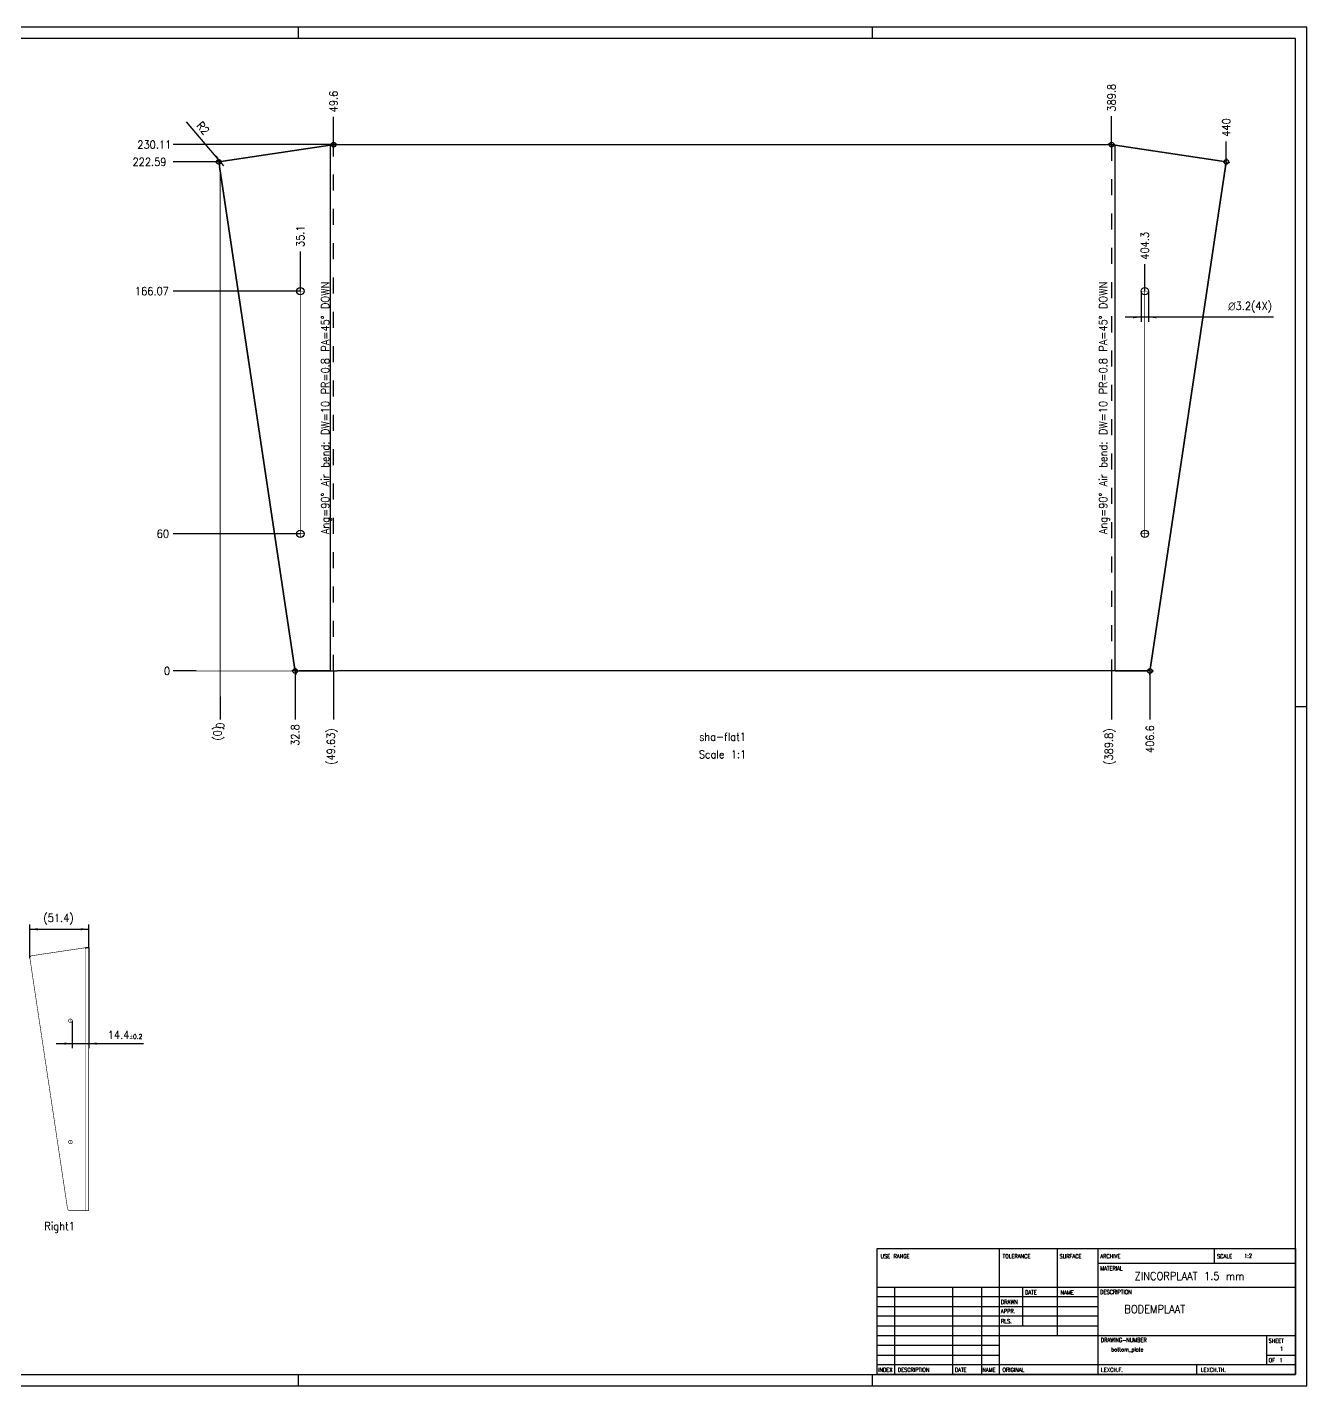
# Model space of a CAD drawing. Header units: millimetres. Extents: x -490 to 351, y -167 to 427.
# Drawn here: x -209 to 351, y -167 to 427 of the extents above; entities that cross this region are included whole.
import ezdxf

# ---------------------------------------------------------------- set-up
doc = ezdxf.new("R2010")
doc.units = ezdxf.units.MM
for name, pattern in [('DASHED', [15, 7, -8]), ('DOT_CENTER', [14, 12, -1, 0, -1]), ('PHANTOM', [13, 10, -1, 0, -1, 0, -1])]:
    doc.linetypes.add(name, pattern=pattern)
doc.layers.add('1', color=7, linetype='Continuous')
doc.styles.add('CONVERTER_11', font='txt.shx', dxfattribs={"width": 0.9})
doc.dimstyles.new('ME10_DIM_10', dxfattribs={"dimtxt": 3.5, "dimasz": 0.18, "dimexe": 2, "dimexo": 0, "dimgap": 2, "dimtad": 1, "dimdec": 1, "dimdsep": 46, "dimtxsty": 'CONVERTER_11', "dimsah": 1, "dimcen": 0.09, "dimclrd": 160, "dimclre": 160, "dimclrt": 5, "dimadec": 0, "dimazin": 0, "dimtfac": 1, "dimtdec": 4, "dimtix": 1, "dimtmove": 0, "dimatfit": 3, "dimfxl": 1, "dimtolj": 1, "dimtzin": 0, "dimarcsym": 0})
doc.dimstyles.new('ME10_DIM_11', dxfattribs={"dimtxt": 3.5, "dimasz": 0.18, "dimexe": 2, "dimexo": 0, "dimgap": 2, "dimtad": 1, "dimdec": 1, "dimdsep": 46, "dimtxsty": 'CONVERTER_11', "dimsah": 1, "dimcen": 0.09, "dimclrd": 160, "dimclre": 160, "dimclrt": 5, "dimadec": 0, "dimazin": 0, "dimtfac": 1, "dimtdec": 4, "dimtix": 1, "dimtmove": 0, "dimatfit": 3, "dimfxl": 1, "dimtolj": 1, "dimtzin": 0, "dimarcsym": 0})
doc.dimstyles.new('ME10_DIM_12', dxfattribs={"dimtxt": 3.5, "dimasz": 0.18, "dimexe": 2, "dimexo": 0, "dimgap": 2, "dimtad": 1, "dimdec": 1, "dimdsep": 46, "dimtxsty": 'CONVERTER_11', "dimsah": 1, "dimcen": 0.09, "dimclrd": 160, "dimclre": 160, "dimclrt": 5, "dimadec": 0, "dimazin": 0, "dimtfac": 1, "dimtdec": 4, "dimtix": 1, "dimtmove": 0, "dimatfit": 3, "dimfxl": 1, "dimtolj": 1, "dimtzin": 0, "dimarcsym": 0})
doc.dimstyles.new('ME10_DIM_13', dxfattribs={"dimtxt": 3.5, "dimasz": 0.18, "dimexe": 2, "dimexo": 0, "dimgap": 2, "dimtad": 1, "dimdec": 1, "dimdsep": 46, "dimtxsty": 'CONVERTER_11', "dimsah": 1, "dimcen": 0.09, "dimclrd": 160, "dimclre": 160, "dimclrt": 5, "dimadec": 0, "dimazin": 0, "dimtfac": 1, "dimtdec": 4, "dimtix": 1, "dimtmove": 0, "dimatfit": 3, "dimfxl": 1, "dimtolj": 1, "dimtzin": 0, "dimarcsym": 0})
doc.dimstyles.new('ME10_DIM_14', dxfattribs={"dimtxt": 3.5, "dimasz": 0.18, "dimexe": 2, "dimexo": 0, "dimgap": 2, "dimtad": 1, "dimdec": 1, "dimdsep": 46, "dimtxsty": 'CONVERTER_11', "dimsah": 1, "dimcen": 0.09, "dimclrd": 160, "dimclre": 160, "dimclrt": 5, "dimadec": 0, "dimazin": 0, "dimtfac": 1, "dimtdec": 4, "dimtix": 1, "dimtmove": 0, "dimatfit": 3, "dimfxl": 1, "dimtolj": 1, "dimtzin": 0, "dimarcsym": 0})
doc.dimstyles.new('ME10_DIM_15', dxfattribs={"dimtxt": 3.5, "dimasz": 0.18, "dimexe": 2, "dimexo": 0, "dimgap": 2, "dimtad": 1, "dimdec": 1, "dimdsep": 46, "dimtxsty": 'CONVERTER_11', "dimsah": 1, "dimcen": 0.09, "dimclrd": 160, "dimclre": 160, "dimclrt": 5, "dimadec": 0, "dimazin": 0, "dimtfac": 1, "dimtdec": 4, "dimtix": 1, "dimtmove": 0, "dimatfit": 3, "dimfxl": 1, "dimtolj": 1, "dimtzin": 0, "dimarcsym": 0})
doc.dimstyles.new('ME10_DIM_16', dxfattribs={"dimtxt": 3.5, "dimasz": 0.18, "dimexe": 2, "dimexo": 0, "dimgap": 2, "dimtad": 1, "dimdec": 1, "dimdsep": 46, "dimtxsty": 'CONVERTER_11', "dimsah": 1, "dimcen": 0.09, "dimclrd": 160, "dimclre": 160, "dimclrt": 5, "dimadec": 0, "dimazin": 0, "dimtfac": 1, "dimtdec": 4, "dimtix": 1, "dimtmove": 0, "dimatfit": 3, "dimfxl": 1, "dimtolj": 1, "dimtzin": 0, "dimarcsym": 0})
doc.dimstyles.new('ME10_DIM_17', dxfattribs={"dimtxt": 3.5, "dimasz": 0.18, "dimexe": 2, "dimexo": 0, "dimgap": 2, "dimtad": 1, "dimdec": 1, "dimdsep": 46, "dimtxsty": 'CONVERTER_11', "dimsah": 1, "dimcen": 0.09, "dimclrd": 160, "dimclre": 160, "dimclrt": 5, "dimadec": 0, "dimazin": 0, "dimtfac": 1, "dimtdec": 4, "dimtix": 1, "dimtmove": 0, "dimatfit": 3, "dimfxl": 1, "dimtolj": 1, "dimtzin": 0, "dimarcsym": 0})
doc.dimstyles.new('ME10_DIM_18', dxfattribs={"dimtxt": 3.5, "dimasz": 0.18, "dimexe": 2, "dimexo": 0, "dimgap": 2, "dimtad": 1, "dimdsep": 46, "dimtxsty": 'CONVERTER_11', "dimsah": 1, "dimcen": 0.09, "dimclrd": 160, "dimclre": 160, "dimclrt": 5, "dimadec": 0, "dimazin": 0, "dimtfac": 1, "dimtdec": 4, "dimtix": 1, "dimtmove": 0, "dimatfit": 3, "dimfxl": 1, "dimtolj": 1, "dimtzin": 0, "dimarcsym": 0})
doc.dimstyles.new('ME10_DIM_19', dxfattribs={"dimtxt": 3.5, "dimasz": 0.18, "dimexe": 2, "dimexo": 0, "dimgap": 2, "dimtad": 1, "dimdsep": 46, "dimtxsty": 'CONVERTER_11', "dimsah": 1, "dimcen": 0.09, "dimclrd": 160, "dimclre": 160, "dimclrt": 5, "dimadec": 0, "dimazin": 0, "dimtfac": 1, "dimtdec": 4, "dimtix": 1, "dimtmove": 0, "dimatfit": 3, "dimfxl": 1, "dimtolj": 1, "dimtzin": 0, "dimarcsym": 0})
doc.dimstyles.new('ME10_DIM_20', dxfattribs={"dimtxt": 3.5, "dimasz": 0.18, "dimexe": 2, "dimexo": 0, "dimgap": 2, "dimtad": 1, "dimdsep": 46, "dimtxsty": 'CONVERTER_11', "dimsah": 1, "dimcen": 0.09, "dimclrd": 160, "dimclre": 160, "dimclrt": 5, "dimadec": 0, "dimazin": 0, "dimtfac": 1, "dimtdec": 4, "dimtix": 1, "dimtmove": 0, "dimatfit": 3, "dimfxl": 1, "dimtolj": 1, "dimtzin": 0, "dimarcsym": 0})
doc.dimstyles.new('ME10_DIM_21', dxfattribs={"dimtxt": 3.5, "dimasz": 0.18, "dimexe": 2, "dimexo": 0, "dimgap": 2, "dimtad": 1, "dimdsep": 46, "dimtxsty": 'CONVERTER_11', "dimsah": 1, "dimcen": 0.09, "dimclrd": 160, "dimclre": 160, "dimclrt": 5, "dimadec": 0, "dimazin": 0, "dimtfac": 1, "dimtdec": 4, "dimtix": 1, "dimtmove": 0, "dimatfit": 3, "dimfxl": 1, "dimtolj": 1, "dimtzin": 0, "dimarcsym": 0})
doc.dimstyles.new('ME10_DIM_22', dxfattribs={"dimtxt": 3.5, "dimasz": 0.18, "dimexe": 2, "dimexo": 0, "dimgap": 2, "dimtad": 1, "dimdsep": 46, "dimtxsty": 'CONVERTER_11', "dimsah": 1, "dimcen": 0.09, "dimclrd": 160, "dimclre": 160, "dimclrt": 5, "dimadec": 0, "dimazin": 0, "dimtfac": 1, "dimtdec": 4, "dimtix": 1, "dimtmove": 0, "dimatfit": 3, "dimfxl": 1, "dimtolj": 1, "dimtzin": 0, "dimarcsym": 0})
doc.dimstyles.new('ME10_DIM_23', dxfattribs={"dimtxt": 3.5, "dimasz": 0.18, "dimexe": 2, "dimexo": 0, "dimgap": 2, "dimtad": 1, "dimdsep": 46, "dimtxsty": 'CONVERTER_11', "dimsah": 1, "dimcen": 0.09, "dimclrd": 160, "dimclre": 160, "dimclrt": 5, "dimadec": 0, "dimazin": 0, "dimtfac": 1, "dimtdec": 4, "dimtix": 1, "dimtmove": 0, "dimatfit": 3, "dimfxl": 1, "dimtolj": 1, "dimtzin": 0, "dimarcsym": 0})
doc.dimstyles.new('ME10_DIM_24', dxfattribs={"dimtxt": 3.5, "dimasz": 0.18, "dimexe": 2, "dimexo": 0, "dimgap": 2, "dimtad": 1, "dimdec": 1, "dimdsep": 46, "dimtxsty": 'CONVERTER_11', "dimsah": 1, "dimcen": 0.09, "dimclrd": 160, "dimclre": 160, "dimclrt": 5, "dimadec": 0, "dimazin": 0, "dimtfac": 1, "dimtdec": 4, "dimtix": 1, "dimtmove": 0, "dimatfit": 3, "dimfxl": 1, "dimtolj": 1, "dimtzin": 0, "dimarcsym": 0})
doc.dimstyles.new('ME10_DIM_25', dxfattribs={"dimtxt": 3.5, "dimasz": 0.18, "dimexe": 2, "dimexo": 0, "dimgap": 2, "dimtad": 1, "dimdsep": 46, "dimtxsty": 'CONVERTER_11', "dimsah": 1, "dimcen": 0.09, "dimclrd": 160, "dimclre": 160, "dimclrt": 5, "dimadec": 0, "dimazin": 0, "dimtfac": 1, "dimtdec": 4, "dimtix": 1, "dimtmove": 0, "dimatfit": 3, "dimfxl": 1, "dimtolj": 1, "dimtzin": 0, "dimarcsym": 0})

# ---------------------------------------------------------------- blocks, each defined once
blk = doc.blocks.new('PRP_SKT__2')
at = {"layer": '1', "color": 3, "linetype": 'Continuous'}
for q in [(-93.37, 145.93), (-92.09, 147.41), (-91.64, 144.45), (-90.37, 145.93)]:
    blk.add_line((-91.87, 145.93), q, dxfattribs=at)
at = {"layer": '1', "color": 3, "linetype": 'PHANTOM'}
for p, q in [((-92.09, 147.41), (-92.12, 147.63)), ((-90.37, 145.93), (-90.14, 145.93))]:
    blk.add_line(p, q, dxfattribs=at)
blk.add_circle((-91.87, 145.93), 1, dxfattribs=at)
blk = doc.blocks.new('PRP_SKT__4')
at = {"layer": '1', "color": 3, "linetype": 'PHANTOM'}
for p, q in [((-76.54, 375.82), (-76.59, 375.81)), ((-73.56, 376.04), (-73.47, 376.04))]:
    blk.add_line(p, q, dxfattribs=at)
at = {"layer": '1', "color": 3, "linetype": 'Continuous'}
for q in [(-76.56, 376.04), (-76.54, 375.82), (-73.57, 376.27), (-73.56, 376.04)]:
    blk.add_line((-75.06, 376.04), q, dxfattribs=at)
at = {"layer": '1', "color": 3, "linetype": 'PHANTOM'}
blk.add_circle((-75.06, 376.04), 1, dxfattribs=at)
blk = doc.blocks.new('PRP_SKT__6')
at = {"layer": '1', "color": 3, "linetype": 'PHANTOM'}
for p, q in [((263.64, 376.04), (263.53, 376.04)), ((266.62, 375.82), (266.66, 375.82))]:
    blk.add_line(p, q, dxfattribs=at)
at = {"layer": '1', "color": 3, "linetype": 'Continuous'}
for q in [(263.64, 376.04), (263.66, 376.27), (266.64, 376.04), (266.62, 375.82)]:
    blk.add_line((265.14, 376.04), q, dxfattribs=at)
at = {"layer": '1', "color": 3, "linetype": 'PHANTOM'}
blk.add_circle((265.14, 376.04), 1, dxfattribs=at)
blk = doc.blocks.new('PRP_SKT__8')
at = {"layer": '1', "color": 3, "linetype": 'PHANTOM'}
for p, q in [((313.84, 368.74), (313.34, 368.81)), ((315.1, 367.03), (315.02, 366.54))]:
    blk.add_line(p, q, dxfattribs=at)
at = {"layer": '1', "color": 3, "linetype": 'Continuous'}
for q in [(313.84, 368.74), (315.1, 367.03), (315.54, 370), (316.8, 368.29)]:
    blk.add_line((315.32, 368.52), q, dxfattribs=at)
at = {"layer": '1', "color": 3, "linetype": 'PHANTOM'}
blk.add_circle((315.32, 368.52), 1, dxfattribs=at)
blk = doc.blocks.new('PRP_SKT__10')
at = {"layer": '1', "color": 3, "linetype": 'PHANTOM'}
for p, q in [((280.43, 145.93), (280.21, 145.93)), ((282.16, 147.41), (282.19, 147.63))]:
    blk.add_line(p, q, dxfattribs=at)
at = {"layer": '1', "color": 3, "linetype": 'Continuous'}
for q in [(280.43, 145.93), (281.71, 144.45), (282.16, 147.41), (283.43, 145.93)]:
    blk.add_line((281.93, 145.93), q, dxfattribs=at)
at = {"layer": '1', "color": 3, "linetype": 'PHANTOM'}
blk.add_circle((281.93, 145.93), 1, dxfattribs=at)
blk = doc.blocks.new('PRP_SKT__12')
at = {"layer": '1', "color": 3, "linetype": 'Continuous'}
for q in [(-126.74, 368.3), (-125.48, 370), (-123.77, 368.74), (-125.03, 367.03)]:
    blk.add_line((-125.25, 368.52), q, dxfattribs=at)
at = {"layer": '1', "color": 3, "linetype": 'PHANTOM'}
for p, q in [((-123.77, 368.74), (-123.28, 368.81)), ((-125.03, 367.03), (-124.96, 366.54))]:
    blk.add_line(p, q, dxfattribs=at)
blk.add_circle((-125.25, 368.52), 1, dxfattribs=at)
blk = doc.blocks.new('upside', base_point=(-124.98, 145.93))
at = {"color": 250, "linetype": 'Continuous'}
for p, q in [((-123.28, 368.81), (-76.59, 375.82)), ((-76.59, 375.81), (-123.28, 368.81)), ((-76.58, 375.82), (-76.59, 375.82)), ((-73.76, 376.04), (-73.47, 376.04)), ((-73.47, 376.04), (263.53, 376.04)), ((263.82, 376.04), (263.53, 376.04)), ((266.64, 375.82), (266.66, 375.82)), ((266.66, 375.82), (313.34, 368.81)), ((313.34, 368.81), (266.66, 375.82)), ((-92.12, 147.63), (-124.96, 366.54)), ((-124.96, 366.54), (-92.12, 147.63)), ((315.02, 366.54), (282.19, 147.63)), ((282.19, 147.63), (315.02, 366.54)), ((-76.59, 145.93), (-90.14, 145.93)), ((-90.14, 145.93), (-76.59, 145.93)), ((-76.59, 145.93), (-73.47, 145.93)), ((263.53, 145.93), (-73.47, 145.93)), ((266.66, 145.93), (263.53, 145.93)), ((280.21, 145.93), (266.66, 145.93)), ((266.66, 145.93), (280.21, 145.93))]:
    blk.add_line(p, q, dxfattribs=at)
at = {"color": 171, "linetype": 'Continuous'}
for p, q in [((-76.59, 375.81), (-76.59, 145.93)), ((266.66, 145.93), (266.66, 375.82))]:
    blk.add_line(p, q, dxfattribs=at)
at = {"color": 5, "linetype": 'DASHED'}
for p, q in [((-75.03, 145.93), (-75.03, 375.99)), ((265.09, 375.99), (265.09, 145.93))]:
    blk.add_line(p, q, dxfattribs=at)
at = {"color": 250, "linetype": 'Continuous'}
for centre in [(-89.59, 312), (279.66, 312), (-89.59, 205.93), (279.66, 205.93)]:
    blk.add_circle(centre, 1.6, dxfattribs=at)
for centre, radius, start, end in [((-76.54, 375.66), 0.161, 98.71527, 106.59415), ((-122.98, 366.84), 2, 98.53077, 188.53077), ((313.05, 366.84), 2, 351.46923, 81.46923), ((-90.14, 147.93), 2, 188.53077, 270), ((280.21, 147.93), 2, 270, 351.46923)]:
    blk.add_arc(centre, radius, start, end, dxfattribs=at)
at = {"color": 254, "linetype": 'Continuous'}
blk.add_arc((266.6, 375.66), 0.161, 70.2117, 75.89721, dxfattribs=at)
at = {"color": 250, "linetype": 'Continuous'}
for points, knots in [([(-76.57, 375.82), (-76.54, 375.83), (-76.5, 375.83), (-76.43, 375.84), (-76.36, 375.85), (-76.31, 375.86), (-76.28, 375.86)], [0, 0, 0, 0, 0.0742982, 0.1376184, 0.2181802, 0.2859105, 0.2859105, 0.2859105, 0.2859105]), ([(-76.27, 375.86), (-76.07, 375.89), (-75.65, 375.93), (-75.02, 375.99), (-74.39, 376.04), (-73.97, 376.04), (-73.76, 376.04)], [0, 0, 0, 0, 0.627271, 1.260781, 1.886383, 2.52504, 2.52504, 2.52504, 2.52504]), ([(263.82, 376.04), (264.04, 376.04), (264.46, 376.04), (265.09, 375.99), (265.72, 375.93), (266.13, 375.89), (266.34, 375.86)], [0, 0, 0, 0, 0.638629, 1.264343, 1.89774, 2.52504, 2.52504, 2.52504, 2.52504]), ([(266.35, 375.86), (266.37, 375.86), (266.42, 375.85), (266.49, 375.84), (266.57, 375.83), (266.62, 375.82), (266.64, 375.82)], [0, 0, 0, 0, 0.0677299, 0.1482921, 0.2162385, 0.2965834, 0.2965834, 0.2965834, 0.2965834])]:
    blk.add_open_spline(points, degree=3, knots=knots, dxfattribs=at)
at = {"layer": '1', "color": 30, "linetype": 'DOT_CENTER', "const_width": 0.25}
for points in [[(-87.83, 312), (-91.35, 312)], [(-89.59, 313.76), (-89.59, 205.93)], [(281.42, 312), (277.9, 312)], [(279.66, 313.76), (279.66, 310.24)], [(279.66, 310.24), (279.66, 204.17)], [(-87.83, 205.93), (-91.35, 205.93)], [(-89.59, 207.69), (-89.59, 204.17)], [(281.42, 205.93), (277.9, 205.93)]]:
    blk.add_lwpolyline(points, dxfattribs=at)
at = {"color": 5, "char_height": 3.5, "attachment_point": 8, "rotation": 90, "line_spacing_factor": 0.660264, "style": 'CONVERTER_11'}
for insert in [(-75.78, 260.96), (264.34, 260.96)]:
    blk.add_mtext('Ang=90%%d Air bend: DW=10 PR=0.8 PA=45%%d DOWN', dxfattribs=dict(at, insert=insert))
blk = doc.blocks.new('bottom_plate__13', base_point=(-124.98, 145.93))
blk.add_blockref('upside', (-124.98, 145.93))
blk = doc.blocks.new('*D25')
at = {"layer": '1', "color": 1, "linetype": 'Continuous'}
blk.add_line((-122.98, 366.84), (-139.42, 386.05), dxfattribs=at)
at = {"layer": '1', "color": 1}
blk.add_solid([(-126.9, 370.72), (-126.2, 371.32), (-124.28, 368.36)], dxfattribs=at)
at = {"layer": '1', "color": 2, "insert": (-137.08, 386.4), "char_height": 3.5, "attachment_point": 7, "rotation": 310.54714, "line_spacing_factor": 0.60024, "style": 'CONVERTER_11'}
blk.add_mtext('\\C2; R\\C2;2', dxfattribs=at)
blk = doc.blocks.new('*D26')
at = {"layer": '1', "color": 160, "linetype": 'Continuous'}
for p, q in [((278.06, 312), (278.06, 298.59)), ((281.26, 312), (281.26, 298.59)), ((278.06, 300.59), (271.06, 300.59)), ((281.26, 300.59), (278.06, 300.59)), ((335.93, 300.59), (281.26, 300.59))]:
    blk.add_line(p, q, dxfattribs=at)
at = {"layer": '1', "color": 160}
for points in [[(274.56, 300.13), (274.56, 301.05), (278.06, 300.59)], [(284.76, 301.05), (284.76, 300.13), (281.26, 300.59)]]:
    blk.add_solid(points, dxfattribs=at)
at = {"layer": '1', "color": 5, "insert": (313.3, 302.59), "char_height": 3.5, "attachment_point": 7, "rotation": 0.00014, "line_spacing_factor": 0.60024, "style": 'CONVERTER_11'}
blk.add_mtext('\\C5; {\\Fgdt;n}\\C5;3.2\\C5;(4X)', dxfattribs=at)
blk = doc.blocks.new('*D27')
at = {"layer": '1', "color": 160, "linetype": 'Continuous'}
blk.add_line((-91.87, 145.93), (-91.87, 124.73), dxfattribs=at)
at = {"layer": '1', "color": 5, "insert": (-90.12, 113.2), "char_height": 3.5, "attachment_point": 7, "rotation": 90, "line_spacing_factor": 0.60024, "style": 'CONVERTER_11'}
blk.add_mtext('32.8', dxfattribs=at)
blk = doc.blocks.new('*D28')
at = {"layer": '1', "color": 160, "linetype": 'Continuous'}
blk.add_line((281.93, 145.93), (281.93, 124.73), dxfattribs=at)
at = {"layer": '1', "color": 5, "insert": (283.68, 110.05), "char_height": 3.5, "attachment_point": 7, "rotation": 90, "line_spacing_factor": 0.60024, "style": 'CONVERTER_11'}
blk.add_mtext('406.6', dxfattribs=at)
blk = doc.blocks.new('*D29')
at = {"layer": '1', "color": 160, "linetype": 'Continuous'}
blk.add_line((279.66, 312), (279.66, 323.73), dxfattribs=at)
at = {"layer": '1', "color": 5, "insert": (281.41, 325.73), "char_height": 3.5, "attachment_point": 7, "rotation": 90, "line_spacing_factor": 0.60024, "style": 'CONVERTER_11'}
blk.add_mtext('404.3', dxfattribs=at)
blk = doc.blocks.new('*D30')
at = {"layer": '1', "color": 160, "linetype": 'Continuous'}
blk.add_line((315.32, 368.52), (315.32, 377.46), dxfattribs=at)
at = {"layer": '1', "color": 5, "insert": (317.07, 379.46), "char_height": 3.5, "attachment_point": 7, "rotation": 90, "line_spacing_factor": 0.60024, "style": 'CONVERTER_11'}
blk.add_mtext('440', dxfattribs=at)
blk = doc.blocks.new('*D31')
at = {"layer": '1', "color": 160, "linetype": 'Continuous'}
blk.add_line((265.14, 376.04), (265.14, 388.49), dxfattribs=at)
at = {"layer": '1', "color": 5, "insert": (266.89, 390.49), "char_height": 3.5, "attachment_point": 7, "rotation": 90, "line_spacing_factor": 0.60024, "style": 'CONVERTER_11'}
blk.add_mtext('389.8', dxfattribs=at)
blk = doc.blocks.new('*D32')
at = {"layer": '1', "color": 160, "linetype": 'Continuous'}
blk.add_line((-75.06, 376.04), (-75.06, 388.16), dxfattribs=at)
at = {"layer": '1', "color": 5, "insert": (-73.31, 390.16), "char_height": 3.5, "attachment_point": 7, "rotation": 90, "line_spacing_factor": 0.60024, "style": 'CONVERTER_11'}
blk.add_mtext('49.6', dxfattribs=at)
blk = doc.blocks.new('*D33')
at = {"layer": '1', "color": 160, "linetype": 'Continuous'}
blk.add_line((-89.59, 312), (-89.59, 329.29), dxfattribs=at)
at = {"layer": '1', "color": 5, "insert": (-87.84, 331.29), "char_height": 3.5, "attachment_point": 7, "rotation": 90, "line_spacing_factor": 0.60024, "style": 'CONVERTER_11'}
blk.add_mtext('35.1', dxfattribs=at)
blk = doc.blocks.new('*D34')
at = {"layer": '1', "color": 160, "linetype": 'Continuous'}
blk.add_line((-124.66, 134.73), (-124.66, 124.73), dxfattribs=at)
at = {"layer": '1', "color": 5, "insert": (-122.91, 120.63), "char_height": 3.5, "attachment_point": 7, "rotation": 90, "line_spacing_factor": 0.60024, "style": 'CONVERTER_11'}
blk.add_mtext('0', dxfattribs=at)
blk = doc.blocks.new('*D35')
at = {"layer": '1', "color": 160, "linetype": 'Continuous'}
blk.add_line((-89.59, 205.93), (-145.14, 205.93), dxfattribs=at)
at = {"layer": '1', "color": 5, "style": 'CONVERTER_11', "width": 0.9}
blk.add_text('60', height=3.5, dxfattribs=at).set_placement((-152.39, 204.18))
blk = doc.blocks.new('*D36')
at = {"layer": '1', "color": 160, "linetype": 'Continuous'}
blk.add_line((-89.59, 312), (-145.14, 312), dxfattribs=at)
at = {"layer": '1', "color": 5, "style": 'CONVERTER_11', "width": 0.9}
blk.add_text('166.07', height=3.5, dxfattribs=at).set_placement((-161.93, 310.25))
blk = doc.blocks.new('*D37')
at = {"layer": '1', "color": 160, "linetype": 'Continuous'}
blk.add_line((-73.47, 376.04), (-145.14, 376.04), dxfattribs=at)
at = {"layer": '1', "color": 5, "style": 'CONVERTER_11', "width": 0.9}
blk.add_text('230.11', height=3.5, dxfattribs=at).set_placement((-160.88, 374.29))
blk = doc.blocks.new('*D38')
at = {"layer": '1', "color": 160, "linetype": 'Continuous'}
blk.add_line((-125.25, 368.52), (-145.14, 368.52), dxfattribs=at)
at = {"layer": '1', "color": 5, "style": 'CONVERTER_11', "width": 0.9}
blk.add_text('222.59', height=3.5, dxfattribs=at).set_placement((-162.98, 366.77))
blk = doc.blocks.new('*D39')
at = {"layer": '1', "color": 160, "linetype": 'Continuous'}
blk.add_line((-135.14, 145.93), (-145.14, 145.93), dxfattribs=at)
at = {"layer": '1', "color": 5, "style": 'CONVERTER_11', "width": 0.9}
blk.add_text('0', height=3.5, dxfattribs=at).set_placement((-149.24, 144.18))
blk = doc.blocks.new('*D40')
at = {"layer": '1', "color": 160, "linetype": 'Continuous'}
blk.add_line((-75.03, 145.93), (-75.03, 124.73), dxfattribs=at)
at = {"layer": '1', "color": 5, "insert": (-73.28, 104.9), "char_height": 3.5, "attachment_point": 7, "rotation": 90, "line_spacing_factor": 0.60024, "style": 'CONVERTER_11'}
blk.add_mtext('\\C5;(\\C5;49.63\\C5;)', dxfattribs=at)
blk = doc.blocks.new('*D41')
at = {"layer": '1', "color": 160, "linetype": 'Continuous'}
blk.add_line((265.09, 145.93), (265.09, 124.73), dxfattribs=at)
at = {"layer": '1', "color": 5, "insert": (266.84, 104.9), "char_height": 3.5, "attachment_point": 7, "rotation": 90, "line_spacing_factor": 0.60024, "style": 'CONVERTER_11'}
blk.add_mtext('\\C5;(\\C5;389.8\\C5;)', dxfattribs=at)
blk = doc.blocks.new('*D42')
at = {"layer": '1', "color": 160, "linetype": 'Continuous'}
blk.add_line((-124.66, 134.73), (-124.66, 124.73), dxfattribs=at)
at = {"layer": '1', "color": 5, "insert": (-122.91, 115.49), "char_height": 3.5, "attachment_point": 7, "rotation": 90, "line_spacing_factor": 0.60024, "style": 'CONVERTER_11'}
blk.add_mtext('\\C5;(\\C5;0\\C5;)', dxfattribs=at)
blk = doc.blocks.new('bottom_plate__15', base_point=(-415.9, -180.2))
at = {"color": 250, "linetype": 'Continuous', "const_width": 0.5}
for points in [[(-414, 42.9), (-367.3, 49.9)], [(-367.3, 49.9), (-367.3, 49.9)], [(-366.8, 49.9), (-367, 49.9)], [(-365.8, 50.1), (-365.8, 50.1)], [(-364.3, 50.1), (-365.8, 50.1)], [(-364.3, 50.1), (-364.3, 50.1)], [(-364.3, -180), (-364.3, 50.1)], [(-382.8, -178.3), (-415.7, 40.6)], [(-367.3, -180), (-380.8, -180)], [(-365.8, -180), (-367.3, -180)], [(-364.3, -180), (-365.8, -180)]]:
    blk.add_lwpolyline(points, dxfattribs=at)
at = {"color": 124, "linetype": 'Continuous', "const_width": 0.25}
for points in [[(-367.3, -180), (-367.3, 49.9)], [(-367.3, 49.9), (-367.3, 49.9)]]:
    blk.add_lwpolyline(points, dxfattribs=at)
at = {"color": 160, "linetype": 'DASHED', "const_width": 0.25}
blk.add_lwpolyline([(-365.8, 50.1), (-365.8, -180)], dxfattribs=at)
at = {"color": 250, "linetype": 'Continuous', "const_width": 0.5}
for points in [[(-414, 42.9, 0.414214), (-415.7, 40.6, 0.414214)], [(-382.8, -178.3, 0.371247), (-380.8, -180, 0.371247)]]:
    blk.add_lwpolyline(points, format="xyb", dxfattribs=at)
for points in [[(-381.9, -13.9, 1), (-378.7, -13.9, 1)], [(-381.9, -120, 1), (-378.7, -120, 1)]]:
    blk.add_lwpolyline(points, format="xyb", close=True, dxfattribs=at)
at = {"color": 250, "linetype": 'Continuous'}
for points, knots in [([(-367.3, 49.9), (-367.2, 49.9), (-367.2, 49.9), (-367.2, 49.9), (-367.1, 49.9), (-367.1, 49.9), (-367, 49.9)], [0, 0, 0, 0, 0.0563999, 0.1126873, 0.1688472, 0.224718, 0.224718, 0.224718, 0.224718]), ([(-367.3, 49.9), (-367.2, 49.9), (-367.2, 49.9), (-367, 49.9), (-366.9, 49.9), (-366.9, 49.9), (-366.8, 49.9)], [0, 0, 0, 0, 0.1111696, 0.2221394, 0.3328457, 0.4429953, 0.4429953, 0.4429953, 0.4429953]), ([(-367, 49.9), (-367, 49.9), (-366.8, 50), (-366.6, 50), (-366.4, 50), (-366.2, 50.1), (-366.1, 50.1), (-366, 50.1), (-365.9, 50.1), (-365.8, 50.1), (-365.8, 50.1)], [0, 0, 0, 0, 0.23177, 0.452598, 0.655885, 0.838046, 0.99198, 1.117249, 1.201431, 1.260729, 1.260729, 1.260729, 1.260729]), ([(-366.8, 49.9), (-366.7, 49.9), (-366.4, 50), (-365.9, 50), (-365.5, 50), (-365.2, 50.1), (-364.9, 50.1), (-364.6, 50.1), (-364.4, 50.1), (-364.4, 50.1), (-364.3, 50.1)], [0, 0, 0, 0, 0.462956, 0.905117, 1.311468, 1.674524, 1.985689, 2.230746, 2.398026, 2.517309, 2.517309, 2.517309, 2.517309])]:
    blk.add_open_spline(points, degree=3, knots=knots, dxfattribs=at)
at = {"color": 160, "linetype": 'DASHED'}
blk.add_open_spline([(-367.3, 49.9), (-367.3, 49.9), (-367.3, 49.9), (-367.3, 49.9), (-367.3, 49.9)], degree=3, knots=[0, 0, 0, 0, 0.00849896, 0.01702237, 0.01702237, 0.01702237, 0.01702237], dxfattribs=at)
at = {"layer": '1', "color": 30, "linetype": 'DOT_CENTER', "const_width": 0.25}
for points in [[(-378.5, -13.9), (-382, -13.9)], [(-380.3, -12.2), (-380.3, -15.7)], [(-380.3, -118.2), (-380.3, -121.8)], [(-378.5, -120), (-382, -120)]]:
    blk.add_lwpolyline(points, dxfattribs=at)
blk = doc.blocks.new('*D44')
at = {"layer": '1', "color": 160, "linetype": 'Continuous'}
for p, q in [((-364.3, 50.1), (-364.3, -37.9)), ((-378.7, -13.9), (-378.7, -37.9)), ((-392.7, -33.9), (-378.7, -33.9)), ((-378.7, -33.9), (-364.3, -33.9)), ((-364.3, -33.9), (-316.5, -33.9))]:
    blk.add_line(p, q, dxfattribs=at)
at = {"layer": '1', "color": 160}
for points in [[(-385.7, -34.9), (-385.7, -33), (-378.7, -33.9)], [(-357.3, -33), (-357.3, -34.9), (-364.3, -33.9)]]:
    blk.add_solid(points, dxfattribs=at)
at = {"layer": '1', "color": 5, "insert": (-347.6, -29.9), "char_height": 7, "attachment_point": 7, "rotation": 0.0001, "line_spacing_factor": 0.60024, "style": 'CONVERTER_11'}
blk.add_mtext('\\C5;14.4\\C5;\\H4.2;{\\Fgdt;`}0.2', dxfattribs=at)
blk = doc.blocks.new('*D45')
at = {"layer": '1', "color": 160, "linetype": 'Continuous'}
for p, q in [((-415.7, 40.9), (-415.7, 70.1)), ((-415.7, 66.1), (-364.3, 66.1)), ((-364.3, 50.1), (-364.3, 70.1))]:
    blk.add_line(p, q, dxfattribs=at)
at = {"layer": '1', "color": 160}
for points in [[(-408.7, 67), (-408.7, 65.1), (-415.7, 66.1)], [(-371.3, 65.1), (-371.3, 67), (-364.3, 66.1)]]:
    blk.add_solid(points, dxfattribs=at)
at = {"layer": '1', "color": 5, "insert": (-403.9, 70.1), "char_height": 7, "attachment_point": 7, "rotation": 0.0001, "line_spacing_factor": 0.60024, "style": 'CONVERTER_11'}
blk.add_mtext('\\C5;(\\C5;51.4\\C5;)', dxfattribs=at)
blk = doc.blocks.new('Right1', base_point=(-388, -82))
blk.add_blockref('bottom_plate__15', (-415.9, -180.2))
at = {"layer": '1'}
for name in ['*D45', '*D44']:
    blk.add_blockref(name, (0, 0), dxfattribs=at)
at = {"layer": '1', "color": 5, "insert": (-389.7, -190), "char_height": 7, "attachment_point": 2, "line_spacing_factor": 1.320528, "style": 'CONVERTER_11'}
blk.add_mtext('Right1', dxfattribs=at)
blk = doc.blocks.new('Data_block', base_point=(345.52, -161.59))
at = {"color": 7, "linetype": 'Continuous'}
for p, q in [((162.62, -106.59), (215.96, -106.59)), ((162.62, -123.44), (162.62, -106.59)), ((215.96, -106.59), (215.96, -144.59)), ((215.96, -106.59), (241.36, -106.59)), ((241.36, -106.59), (241.36, -123.44)), ((241.36, -106.59), (259.14, -106.59)), ((259.14, -106.59), (259.14, -112.93)), ((259.14, -106.59), (309.96, -106.59)), ((309.96, -106.59), (309.96, -112.93)), ((309.96, -106.59), (345.52, -106.59)), ((345.52, -106.59), (345.52, -112.93)), ((259.14, -112.93), (345.52, -112.93)), ((259.14, -112.93), (259.14, -161.59)), ((345.52, -112.93), (345.52, -123.44)), ((162.62, -123.44), (170.24, -123.44)), ((162.62, -127.67), (162.62, -123.44)), ((170.24, -123.44), (170.24, -161.59)), ((170.24, -123.44), (195.64, -123.44)), ((195.64, -123.44), (195.64, -161.59)), ((195.64, -123.44), (208.34, -123.44)), ((208.34, -161.59), (208.34, -123.44)), ((208.34, -123.44), (226.12, -123.44)), ((226.12, -123.44), (226.12, -140.36)), ((226.12, -123.44), (241.36, -123.44)), ((241.36, -123.44), (241.36, -144.59)), ((241.36, -123.44), (345.52, -123.44)), ((345.52, -123.44), (345.52, -144.59)), ((259.14, -127.67), (162.62, -127.67)), ((162.62, -131.9), (162.62, -127.67)), ((162.62, -136.1), (162.62, -131.87)), ((162.62, -136.1), (162.62, -131.87)), ((162.62, -131.9), (259.14, -131.9)), ((162.62, -136.13), (162.62, -131.9)), ((259.14, -136.13), (162.62, -136.13)), ((162.62, -140.36), (162.62, -136.13)), ((162.62, -144.59), (162.62, -140.36)), ((162.62, -140.36), (226.12, -140.36)), ((226.12, -140.36), (259.14, -140.36)), ((162.62, -148.9), (162.62, -144.59)), ((162.62, -144.59), (215.96, -144.59)), ((215.96, -144.59), (241.36, -144.59)), ((215.96, -144.59), (215.96, -148.9)), ((241.36, -144.59), (332.82, -144.59)), ((332.82, -144.59), (332.82, -157.36)), ((332.82, -144.59), (345.52, -144.59)), ((345.52, -144.59), (345.52, -153.13)), ((162.62, -153.13), (162.62, -148.9)), ((215.96, -148.9), (162.62, -148.9)), ((162.62, -157.36), (162.62, -153.13)), ((162.62, -153.13), (215.96, -153.13)), ((215.96, -148.9), (215.96, -153.13)), ((215.96, -153.13), (215.96, -161.59)), ((332.82, -153.13), (345.52, -153.13)), ((345.52, -153.13), (345.52, -157.36)), ((162.62, -161.59), (162.62, -157.36)), ((302.34, -157.36), (162.62, -157.36)), ((332.82, -157.36), (302.34, -157.36)), ((302.34, -157.36), (302.34, -161.59)), ((345.52, -157.36), (332.82, -157.36)), ((345.52, -157.36), (345.52, -161.59)), ((170.24, -161.59), (162.62, -161.59)), ((195.64, -161.59), (170.24, -161.59)), ((208.34, -161.59), (195.64, -161.59)), ((215.96, -161.59), (208.34, -161.59)), ((259.14, -161.59), (215.96, -161.59)), ((302.34, -161.59), (259.14, -161.59)), ((345.52, -161.59), (302.34, -161.59))]:
    blk.add_line(p, q, dxfattribs=at)
at = {"color": 7, "style": 'CONVERTER_11', "width": 0.9}
for s, p in [('USE RANGE', (164.12, -110.82)), ('TOLERANCE', (217.53, -110.82)), ('SURFACE', (242.38, -110.82)), ('ARCHIVE', (260.19, -110.82)), ('SCALE', (311.25, -110.82)), ('MATERIAL', (260.19, -116.14)), ('DESCRIPTION', (260.13, -126.47)), ('DRAWN', (216.72, -130.82)), ('DATE', (227.31, -126.64)), ('NAME', (242.8, -126.71)), ('APPR.', (216.72, -134.81)), ('RLS.', (216.79, -139.25)), ('DRAWING-NUMBER', (260.41, -147.48)), ('SHEET', (333.79, -147.79)), ('INDEX', (163.1, -160.49)), ('DESCRIPTION', (171.62, -160.49)), ('DATE', (196.62, -160.49)), ('NAME', (208.64, -160.49)), ('ORIGINAL', (217.44, -160.49)), ('I.EXCH.F.', (260.51, -160.49)), ('I.EXCH.TH.', (304.12, -160.49)), ('OF', (333.82, -156.26))]:
    blk.add_text(s, height=1.8, dxfattribs=at).set_placement(p)
at = {"color": 3, "style": 'CONVERTER_11', "width": 0.9}
for s, p in [('1:2', (323.09, -110.67)), ('bottom_plate', (264.98, -151.61)), ('1', (338.76, -151.29)), ('1', (338.55, -156.28))]:
    blk.add_text(s, height=1.8, dxfattribs=at).set_placement(p)
blk = doc.blocks.new('Title_Block', base_point=(162.62, -161.59))
blk.add_blockref('Data_block', (345.52, -161.59))
at = {"layer": '1', "color": 5, "style": 'CONVERTER_11', "width": 0.9}
for s, p in [('ZINCORPLAAT 1.5 mm', (275.22, -120.33)), ('BODEMPLAAT', (270.75, -134.82))]:
    blk.add_text(s, height=3.5, dxfattribs=at).set_placement(p)
blk = doc.blocks.new('FRAME_A1', base_point=(-490.48, -166.59))
at = {"layer": '1', "color": 7, "linetype": 'Continuous'}
for p, q in [((350.52, 427.41), (-490.48, 427.41)), ((345.52, 422.41), (-485.48, 422.41)), ((-90.48, 427.41), (-90.48, 422.41)), ((160.52, 427.41), (160.52, 422.41)), ((345.52, -161.59), (345.52, 422.41)), ((350.52, -166.59), (350.52, 427.41)), ((345.52, 130.41), (350.52, 130.41)), ((-485.48, -161.59), (345.52, -161.59)), ((-90.48, -161.59), (-90.48, -166.59)), ((160.52, -161.59), (160.52, -166.59)), ((-490.48, -166.59), (350.52, -166.59))]:
    blk.add_line(p, q, dxfattribs=at)
at = {"layer": '1'}
blk.add_blockref('Title_Block', (162.62, -161.59), dxfattribs=at)
blk = doc.blocks.new('sha-flat1', base_point=(95.034, 260.987))
at = {"layer": '1', "color": 3, "linetype": 'DOT_CENTER', "const_width": 0.35}
for points in [[(-124.661, 364.564), (-124.661, 134.734)], [(-90.143, 145.93), (-135.143, 145.93)]]:
    blk.add_lwpolyline(points, dxfattribs=at)
blk.add_blockref('bottom_plate__13', (-124.979, 145.93))
at = {"layer": '1'}
for name in ['*D25', 'PRP_SKT__4', 'PRP_SKT__6', 'PRP_SKT__12', 'PRP_SKT__8', '*D26', 'PRP_SKT__2', 'PRP_SKT__10']:
    blk.add_blockref(name, (0, 0), dxfattribs=at)
at = {"layer": '1', "color": 5, "insert": (95.034, 118.93), "char_height": 3.5, "attachment_point": 2, "line_spacing_factor": 1.320528, "style": 'CONVERTER_11'}
blk.add_mtext('sha-flat1\\PScale 1:1', dxfattribs=at)
at = {"layer": '1'}
for feature_location, offset, dtype, origin, dimstyle, picture, middle in [((265.139, 376.045), (0, 12.445), 1, (-124.661, 134.734), 'ME10_DIM_14', '*D31', (265.139, 396.834)), ((-75.055, 376.045), (0, 12.111), 1, (-124.661, 134.734), 'ME10_DIM_15', '*D32', (-75.055, 394.924)), ((315.321, 368.517), (0, 8.939), 1, (-124.661, 134.734), 'ME10_DIM_13', '*D30', (315.321, 383.657)), ((-73.4663, 376.0447), (-71.6772, 0), 0, (-135.1435, 145.9301), 'ME10_DIM_20', '*D37', (-154.0122, 376.0447)), ((-125.254, 368.518), (-19.89, 0), 0, (-135.143, 145.93), 'ME10_DIM_21', '*D38', (-155.062, 368.518)), ((-89.588, 312), (0, 17.292), 1, (-124.661, 134.734), 'ME10_DIM_16', '*D33', (-89.588, 335.536)), ((279.656, 312), (0, 11.726), 1, (-124.661, 134.734), 'ME10_DIM_12', '*D29', (279.656, 332.069)), ((-89.588, 312), (-55.555, 0), 0, (-135.143, 145.93), 'ME10_DIM_19', '*D36', (-154.537, 312)), ((-89.588, 205.93), (-55.555, 0), 0, (-135.143, 145.93), 'ME10_DIM_18', '*D35', (-149.768, 205.93)), ((-135.143468422, 145.930138566), (-10, 0), 0, (-135.143468422, 145.930138566), 'ME10_DIM_22', '*D39', (-148.193468422, 145.930138566)), ((-91.866, 145.93), (0, -21.196), 1, (-124.661, 134.734), 'ME10_DIM_10', '*D27', (-91.866, 117.965)), ((281.933, 145.93), (0, -21.196), 1, (-124.661, 134.734), 'ME10_DIM_11', '*D28', (281.933, 116.39)), ((-124.660936298, 134.733936685), (0, -10), 1, (-124.660936298, 134.733936685), 'ME10_DIM_17', '*D34', (-124.660936298, 121.683936685))]:
    dim = blk.add_ordinate_dim(feature_location=feature_location, offset=offset, dtype=dtype, origin=origin, dimstyle=dimstyle, dxfattribs=at)
    dim.commit()
    dim.dimension.update_dxf_attribs({"geometry": picture, "text_midpoint": middle})
for feature_location, offset, origin, dimstyle, picture, middle in [((-75.027, 145.93), (0, -21.196), (-124.661, 134.734), 'ME10_DIM_23', '*D40', (-75.027, 114.115)), ((265.095, 145.93), (0, -21.196), (-124.661, 134.734), 'ME10_DIM_24', '*D41', (265.095, 114.115)), ((-124.660936298, 134.733936685), (0, -10), (-124.660936298, 134.733936685), 'ME10_DIM_25', '*D42', (-124.660936298, 119.408936685))]:
    dim = blk.add_ordinate_dim(feature_location=feature_location, offset=offset, dtype=1, origin=origin, text='<>)', dimstyle=dimstyle, override={"dimpost": '(<>)'}, dxfattribs=at)
    dim.commit()
    dim.dimension.update_dxf_attribs({"geometry": picture, "text_midpoint": middle})

msp = doc.modelspace()

# ---------------------------------------------------------------- block references
msp.add_blockref('sha-flat1', (95.03, 260.99))
at = {"xscale": 0.5, "yscale": 0.5, "zscale": 0.5}
msp.add_blockref('Right1', (-194, -41), dxfattribs=at)
at = {"layer": '1'}
msp.add_blockref('FRAME_A1', (-490.48, -166.59), dxfattribs=at)

doc.saveas('drawing.dxf')
